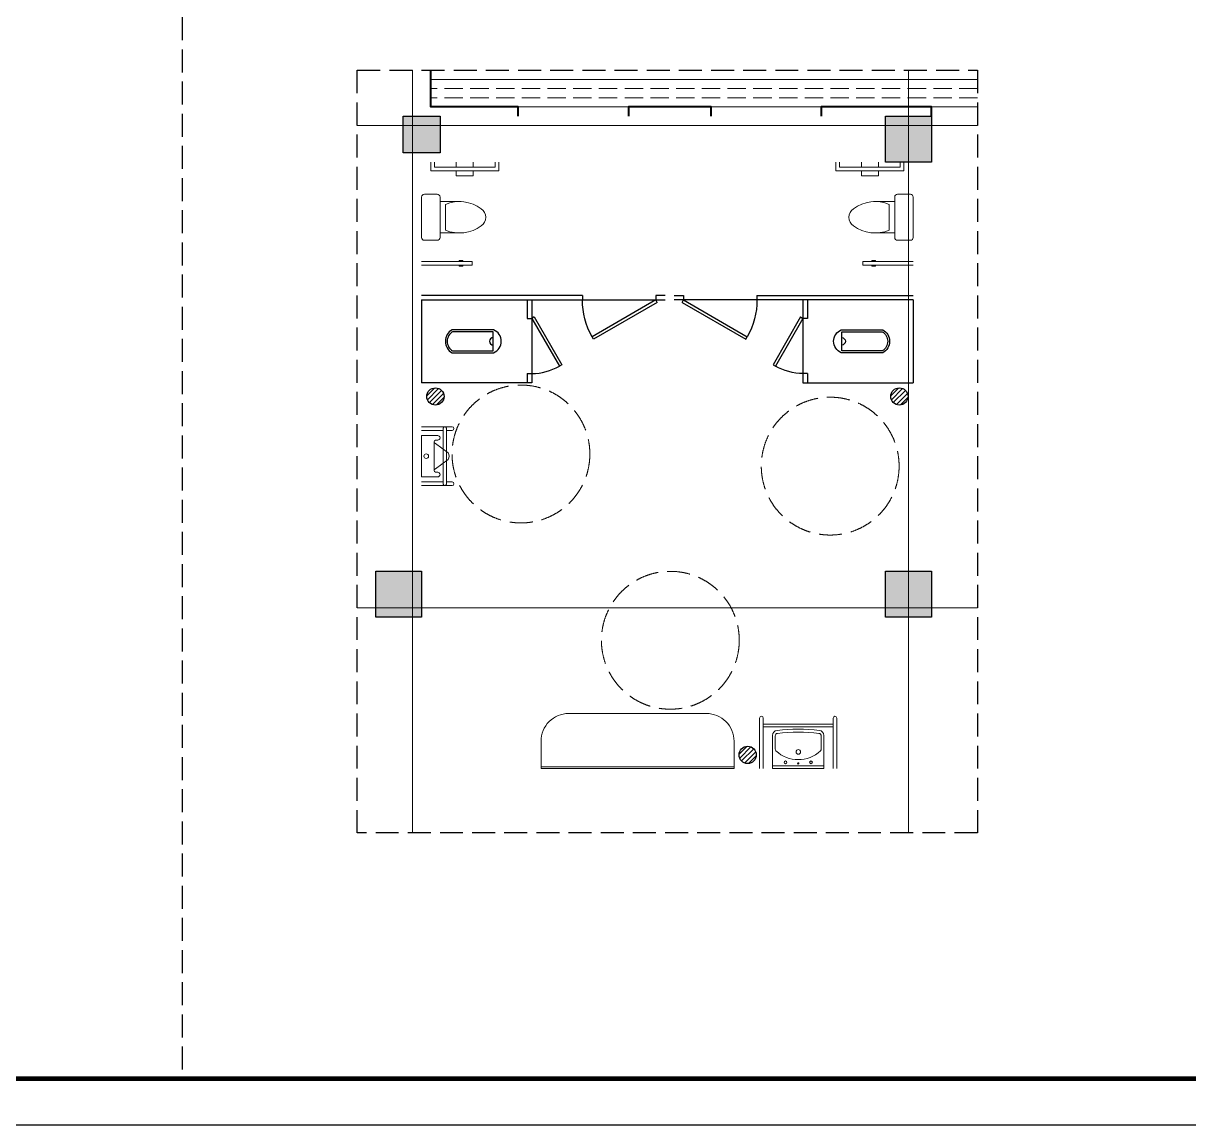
# Model space of a CAD drawing. Extents: x 1188826 to 1909461, y 608442 to 1651179.
# Drawn here: x 1289757 to 1302442, y 755977 to 767961 of the extents above; entities that cross this region are included whole.
import ezdxf

# ---------------------------------------------------------------- set-up
doc = ezdxf.new("R2010")
doc.units = 0
doc.header["$LTSCALE"] = 1000
doc.header["$MEASUREMENT"] = 0
for name, pattern in [('__DASH', [0.35, 0.25, -0.1]), ('ACAD_ISO10W100', [18.5, 12, -3, 0.5, -3]), ('DASH', [0.35, 0.25, -0.1]), ('DOTE', [2.42, 2, -0.2, 0.02, -0.2])]:
    doc.linetypes.add(name, pattern=pattern)
for name, color, linetype in [('A-LM-FX(分割线)', 251, 'Continuous'), ('EQUIP_地漏', 7, 'Continuous'), ('S-COLU-HATCH', 30, 'Continuous'), ('S-COLU-LINE1', 6, 'Continuous'), ('图框', 140, 'Continuous'), ('洁具', 200, 'Continuous')]:
    doc.layers.add(name, color=color, linetype=linetype)
for name, color, linetype, lineweight in [('DOTE', 19, 'DOTE', 9), ('LVTRY', 1, 'Continuous', 13), ('STAIR', 2, 'Continuous', 18), ('WALL', 9, 'Continuous', 40), ('平面-看线', 45, 'Continuous', 15)]:
    doc.layers.add(name, color=color, linetype=linetype, lineweight=lineweight)
doc.styles.add('DIM_FONT', font='SIMPLEX.shx', dxfattribs={"width": 0.56})

# ---------------------------------------------------------------- blocks, each defined once
blk = doc.blocks.new('A$C752800CC')
at = {"layer": 'LVTRY'}
for p, q in [((380, 0), (820, 0)), ((1082, 0), (1082, -549)), ((1122, 0), (1122, -549)), ((0, -100), (95, -100)), ((95, -100), (95, -840)), ((350, -170), (350, -30)), ((850, -30), (850, -170)), ((0, -140), (55, -140)), ((55, -140), (55, -800)), ((820, -200), (380, -200)), ((430, -200), (430, -430)), ((770, -200), (770, -430)), ((0, -377), (55, -377)), ((95, -377), (150, -377)), ((150, -377), (150, -562)), ((740, -260), (460, -260)), ((1072, -409), (1082, -409)), ((1072, -409), (1072, -449)), ((1072, -449), (1082, -449)), ((1122, -409), (1132, -409)), ((1122, -449), (1132, -449)), ((1132, -409), (1132, -449)), ((0, -562), (55, -562)), ((95, -562), (150, -562)), ((1082, -549), (1122, -549)), ((0, -800), (55, -800)), ((0, -840), (95, -840))]:
    blk.add_line(p, q, dxfattribs=at)
for centre, radius, start, end in [((380, -30), 30, 90, 180), ((820, -30), 30, 0, 90), ((380, -170), 30, 180, 270), ((820, -170), 30, 270, 0), ((827, -412), 398, 157.4505, 216.6381), ((373, -412), 398, 323.3619, 22.5495), ((600, -589), 110, 213.4509, 326.5491)]:
    blk.add_arc(centre, radius, start, end, dxfattribs=at)
at = {"layer": 'LVTRY', "style": 'DIM_FONT', "text_generation_flag": 4, "width": 0.8, "flags": 9}
for tag in ['YSIZE', 'XSIZE']:
    blk.add_attdef(tag, (600, 0), '', height=0.5, rotation=180, dxfattribs=at)
blk = doc.blocks.new('BFBFGBVDVD')
at = {"layer": '洁具', "color": 1}
for p, q in [((1180497, 1092194), (1180597, 1092194)), ((1180597, 1092194), (1180597, 1092144)), ((1181397, 1092194), (1181397, 1092144)), ((1181397, 1092194), (1183147, 1092194)), ((1183147, 1092144), (1180497, 1092144)), ((1180582, 1092118), (1180597, 1092144)), ((1180582, 1092118), (1181275, 1091718)), ((1180597, 1092144), (1181290, 1091744)), ((1181275, 1091718), (1181290, 1091744))]:
    blk.add_line(p, q, dxfattribs=at)
blk.add_arc((1180597, 1092144), 800, 330, 0, dxfattribs=at)
at = {"ltscale": 0.5, "rotation": 270}
blk.add_blockref('A$C752800CC', (1183147, 1093644), dxfattribs=at)
blk = doc.blocks.new('cssd')
at = {"layer": '洁具', "color": 1}
for p, q in [((8184438, -430268), (8184958, -429968)), ((8184453, -430294), (8184973, -429994)), ((8184958, -429968), (8184973, -429994)), ((8184253, -431494), (8184253, -430294)), ((8184253, -430294), (8185153, -430294)), ((8184253, -430344), (8184453, -430344)), ((8184438, -430268), (8184453, -430294)), ((8184453, -430344), (8184453, -430294)), ((8185053, -430344), (8185053, -430294)), ((8185053, -430344), (8185153, -430344)), ((8185153, -430294), (8185153, -431494)), ((8184578, -430710), (8184578, -431162)), ((8184808, -430715), (8184598, -430715)), ((8184598, -430715), (8184598, -431156)), ((8184808, -431156), (8184808, -430715)), ((8184828, -431162), (8184828, -430710)), ((8184253, -431494), (8185153, -431494))]:
    blk.add_line(p, q, dxfattribs=at)
for centre, radius, start, end in [((8184453, -430294), 600, 0, 30), ((8184703, -430762), 135, 22.3551, 157.6449), ((8184703, -430715), 40, 180, 0), ((8184703, -431094), 142, 208.5105, 331.4895), ((8184703, -431094), 122, 210.8078, 329.1922)]:
    blk.add_arc(centre, radius, start, end, dxfattribs=at)
blk = doc.blocks.new('FGFGFNBFNB')
at = {"layer": '洁具', "color": 1}
for p, q in [((1179497, 1092194), (1177797, 1092194)), ((1179497, 1092194), (1179497, 1092144)), ((1180297, 1092194), (1180297, 1092144)), ((1180397, 1092194), (1180297, 1092194)), ((1177797, 1092144), (1180397, 1092144)), ((1180297, 1092144), (1179604, 1091744)), ((1180312, 1092118), (1179619, 1091718)), ((1180312, 1092118), (1180297, 1092144)), ((1179619, 1091718), (1179604, 1091744))]:
    blk.add_line(p, q, dxfattribs=at)
blk.add_arc((1180297, 1092144), 800, 180, 210, dxfattribs=at)
at = {"ltscale": 0.5, "xscale": -1, "rotation": 90}
blk.add_blockref('A$C752800CC', (1177797, 1093644), dxfattribs=at)
blk = doc.blocks.new('小便斗_01')
for p, q in [((175, 225), (0, 225)), ((0, 225), (0, -225)), ((137.5, -150), (137.5, 150)), ((150, 175), (175, 175)), ((287.5, 37.5), (150, 137.5)), ((150, -137.5), (287.5, -37.5)), ((0, -225), (175, -225)), ((175, -175), (150, -175))]:
    blk.add_line(p, q)
blk.add_circle((50, 0), 25)
for centre, radius, start, end in [((156.25, 156.25), 19.76, 108.434949, 251.565051), ((175, 200), 25, 270, 90), ((237.5, 0), 62.5, 323.130102, 36.869898), ((156.25, -156.25), 19.76, 108.434949, 251.565051), ((175, -200), 25, 270, 90)]:
    blk.add_arc(centre, radius, start, end)
blk = doc.blocks.new('A$C58953B22')
at = {"layer": 'LVTRY'}
for p, q in [((-332, 320, 0), (0, 320)), ((-332, 280, 0), (-269, 280, 0)), ((-269, -305, 0), (-269, 305, 0)), ((-234, 305, 0), (-234, -305, 0)), ((-234, 280, 0), (0, 280)), ((-332, -280, 0), (-269, -280, 0)), ((-332, -320, 0), (0, -320)), ((-234, -280, 0), (0, -280))]:
    blk.add_line(p, q, dxfattribs=at)
for centre, radius, start, end in [((-332, 300, 0), 20, 89.9994, 269.9994), ((-252, 302, 0), 17.7, 8.7974, 171.2026), ((-332, -300, 0), 20, 89.9994, 269.9994), ((-252, -302, 0), 17.7, 188.7974, 351.2026)]:
    blk.add_arc(centre, radius, start, end, dxfattribs=at)
at = {"layer": 'LVTRY', "xscale": -1}
blk.add_blockref('小便斗_01', (0, 0), dxfattribs=at)
blk = doc.blocks.new('_LV1')
for p, q in [((-280, 0), (280, 0)), ((-280, 0), (-280, -361)), ((280, 0), (280, -361)), ((-280, -29), (280, -29)), ((0, -29), (-90, -29)), ((-90, -29), (90, -29)), ((-251, -356), (-251, -214)), ((251, -356), (251, -215))]:
    blk.add_line(p, q)
for centre, radius in [((-139, -69), 15), ((0, -57), 8), ((139, -69), 15), ((1, -182), 24.9)]:
    blk.add_circle(centre, radius)
for centre, radius, start, end in [((0, -452), 354, 46.7581, 133.1543), ((-223, -214), 28, 133.1543, 180), ((223, -215), 28, 0, 46.7581), ((-224, -361), 56, 180, 263.481), ((-223, -356), 28, 180, 263.4984), ((223, -356), 28, 276.5122, 0), ((224, -361), 56, 276.519, 0), ((0, 1600), 2029, 263.481, 276.519), ((0, 1600), 1997, 263.4984, 276.5122)]:
    blk.add_arc(centre, radius, start, end)
blk = doc.blocks.new('A$C549C535F')
at = {"layer": 'LVTRY'}
for p, q in [((0, 0), (-550, 0)), ((0, -40), (-550, -40)), ((-485, -800), (-485, -40)), ((-455, -800), (-455, -40)), ((0, -800), (-550, -800)), ((0, -840), (-550, -840))]:
    blk.add_line(p, q, dxfattribs=at)
for centre in [(-550, -20), (-550, -820)]:
    blk.add_arc(centre, 20, 89.9994, 269.9994, dxfattribs=at)
at = {"layer": 'LVTRY', "extrusion": (0, 0, -1), "zscale": -1, "rotation": 90}
blk.add_blockref('_LV1', (0, -420), dxfattribs=at)
blk = doc.blocks.new('$TwtSys$00000141')
for p, q in [((-94, 8), (-10, 92)), ((-94, 8), (-10, 92)), ((-87, -35), (35, 87)), ((-87, -35), (35, 87)), ((-66, -66), (66, 66)), ((-66, -66), (66, 66)), ((-32, -87), (88, 33)), ((-32, -87), (88, 33)), ((11, -92), (92, -11)), ((11, -92), (92, -11))]:
    blk.add_line(p, q)
blk.add_circle((0, 0), 94)
blk.add_circle((0, 0), 94)

msp = doc.modelspace()

# ---------------------------------------------------------------- hatches: boundary and pattern name
at = {"layer": 'S-COLU-HATCH'}
h = msp.add_hatch(color=256, dxfattribs=at)
h.dxf.hatch_style = 1
h.paths.add_polyline_path([(1293893, 766951), (1294293, 766951), (1294293, 766551), (1293893, 766551)])
h = msp.add_hatch(color=256, dxfattribs=at)
h.dxf.hatch_style = 1
h.paths.add_polyline_path([(1299143, 766951), (1299643, 766951), (1299643, 766451), (1299143, 766451)])
h = msp.add_hatch(color=256, dxfattribs=at)
h.dxf.hatch_style = 1
h.paths.add_polyline_path([(1293593, 762001), (1294093, 762001), (1294093, 761501), (1293593, 761501)])
h = msp.add_hatch(color=256, dxfattribs=at)
h.dxf.hatch_style = 1
h.paths.add_polyline_path([(1293593, 762001), (1294093, 762001), (1294093, 761501), (1293593, 761501)])
h = msp.add_hatch(color=256, dxfattribs=at)
h.dxf.hatch_style = 1
h.paths.add_polyline_path([(1299143, 762001), (1299643, 762001), (1299643, 761501), (1299143, 761501)])

# ---------------------------------------------------------------- linework, layer by layer
at = {"layer": 'A-LM-FX(分割线)', "linetype": '__DASH'}
msp.add_lwpolyline([(1291487, 785177), (1291487, 756477)], dxfattribs=at)
msp.add_lwpolyline([(1293393, 767451), (1300143, 767451), (1300143, 759151), (1293393, 759151)], close=True, dxfattribs=at)
at = {"layer": 'DOTE', "linetype": 'ACAD_ISO10W100', "ltscale": 100}
for p, q in [((1293993, 767451), (1293993, 759151)), ((1299393, 767451), (1299393, 759151)), ((1300143, 766851), (1293393, 766851)), ((1293393, 761601), (1300143, 761601))]:
    msp.add_line(p, q, dxfattribs=at)
at = {"layer": 'LVTRY'}
msp.add_lwpolyline([(1297493, 759851), (1295393, 759851), (1295393, 760151, -0.414214), (1295693, 760451), (1297193, 760451, -0.414214), (1297493, 760151)], format="xyb", close=True, dxfattribs=at)
msp.add_lwpolyline([(1297493, 759851), (1295393, 759851), (1295393, 759871), (1297493, 759871)], close=True, dxfattribs=at)
at = {"layer": 'S-COLU-LINE1'}
for points in [[(1293893, 766951), (1294293, 766951), (1294293, 766551), (1293893, 766551)], [(1299143, 766951), (1299643, 766951), (1299643, 766451), (1299143, 766451)], [(1293593, 762001), (1294093, 762001), (1294093, 761501), (1293593, 761501)], [(1293593, 762001), (1294093, 762001), (1294093, 761501), (1293593, 761501)], [(1299143, 762001), (1299643, 762001), (1299643, 761501), (1299143, 761501)]]:
    msp.add_lwpolyline(points, close=True, dxfattribs=at)
at = {"layer": 'STAIR', "color": 8, "linetype": '__DASH'}
for centre in [(1295174, 763275), (1298540, 763143), (1296800, 761248)]:
    msp.add_circle(centre, 750, dxfattribs=at)
at = {"layer": 'WALL'}
for points in [[(1295143, 766951), (1295143, 767051), (1294193, 767051), (1294193, 767451)], [(1297243, 766951), (1297243, 767051), (1296343, 767051), (1296343, 766951)], [(1299643, 766951), (1299643, 767051), (1298443, 767051), (1298443, 766951)]]:
    msp.add_lwpolyline(points, dxfattribs=at)
at = {"layer": '图框'}
msp.add_lwpolyline([(1278970, 755977), (1321020, 755977), (1321020, 785677), (1278970, 785677)], close=True, dxfattribs=at)
at = {"layer": '图框', "const_width": 50}
msp.add_lwpolyline([(1280220, 756477), (1320520, 756477), (1320520, 785177), (1280220, 785177)], close=True, dxfattribs=at)
at = {"layer": '平面-看线'}
for points in [[(1300143, 767351), (1294193, 767351)], [(1295143, 767051), (1296343, 767051)], [(1297243, 767051), (1298443, 767051)], [(1299643, 767051), (1300143, 767051)]]:
    msp.add_lwpolyline(points, dxfattribs=at)
at = {"layer": '平面-看线', "linetype": 'DASH', "ltscale": 0.8}
for points in [[(1300143, 767251), (1294193, 767251)], [(1300143, 767151), (1294193, 767151)]]:
    msp.add_lwpolyline(points, dxfattribs=at)

# ---------------------------------------------------------------- block references
at = {"xscale": -1}
for name in ['BFBFGBVDVD', 'FGFGFNBFNB']:
    msp.add_blockref(name, (2477240, -327193), dxfattribs=at)
for name, p, rotation in [('A$C58953B22', (1294093, 763251), 180), ('A$C549C535F', (1298612, 759851), 270)]:
    msp.add_blockref(name, p, dxfattribs=dict(rotation=rotation))
at = {"layer": 'EQUIP_地漏'}
for p in [(1294243, 763901), (1299293, 763901), (1297642, 760001)]:
    msp.add_blockref('$TwtSys$00000141', p, dxfattribs=at)
at = {"layer": '洁具', "linetype": 'Continuous', "rotation": 269.9999999966305}
msp.add_blockref('cssd', (1725587, 8949204), dxfattribs=at)
at = {"layer": '洁具', "linetype": 'Continuous', "xscale": -1, "rotation": 90.00000000343613}
msp.add_blockref('cssd', (867950, 8949204), dxfattribs=at)

doc.saveas('drawing.dxf')
